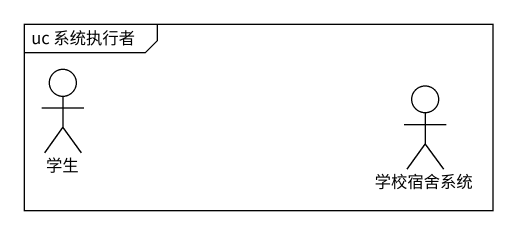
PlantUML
@startuml
mainframe uc 系统执行者
actor 学生
actor 学校宿舍系统
@enduml
